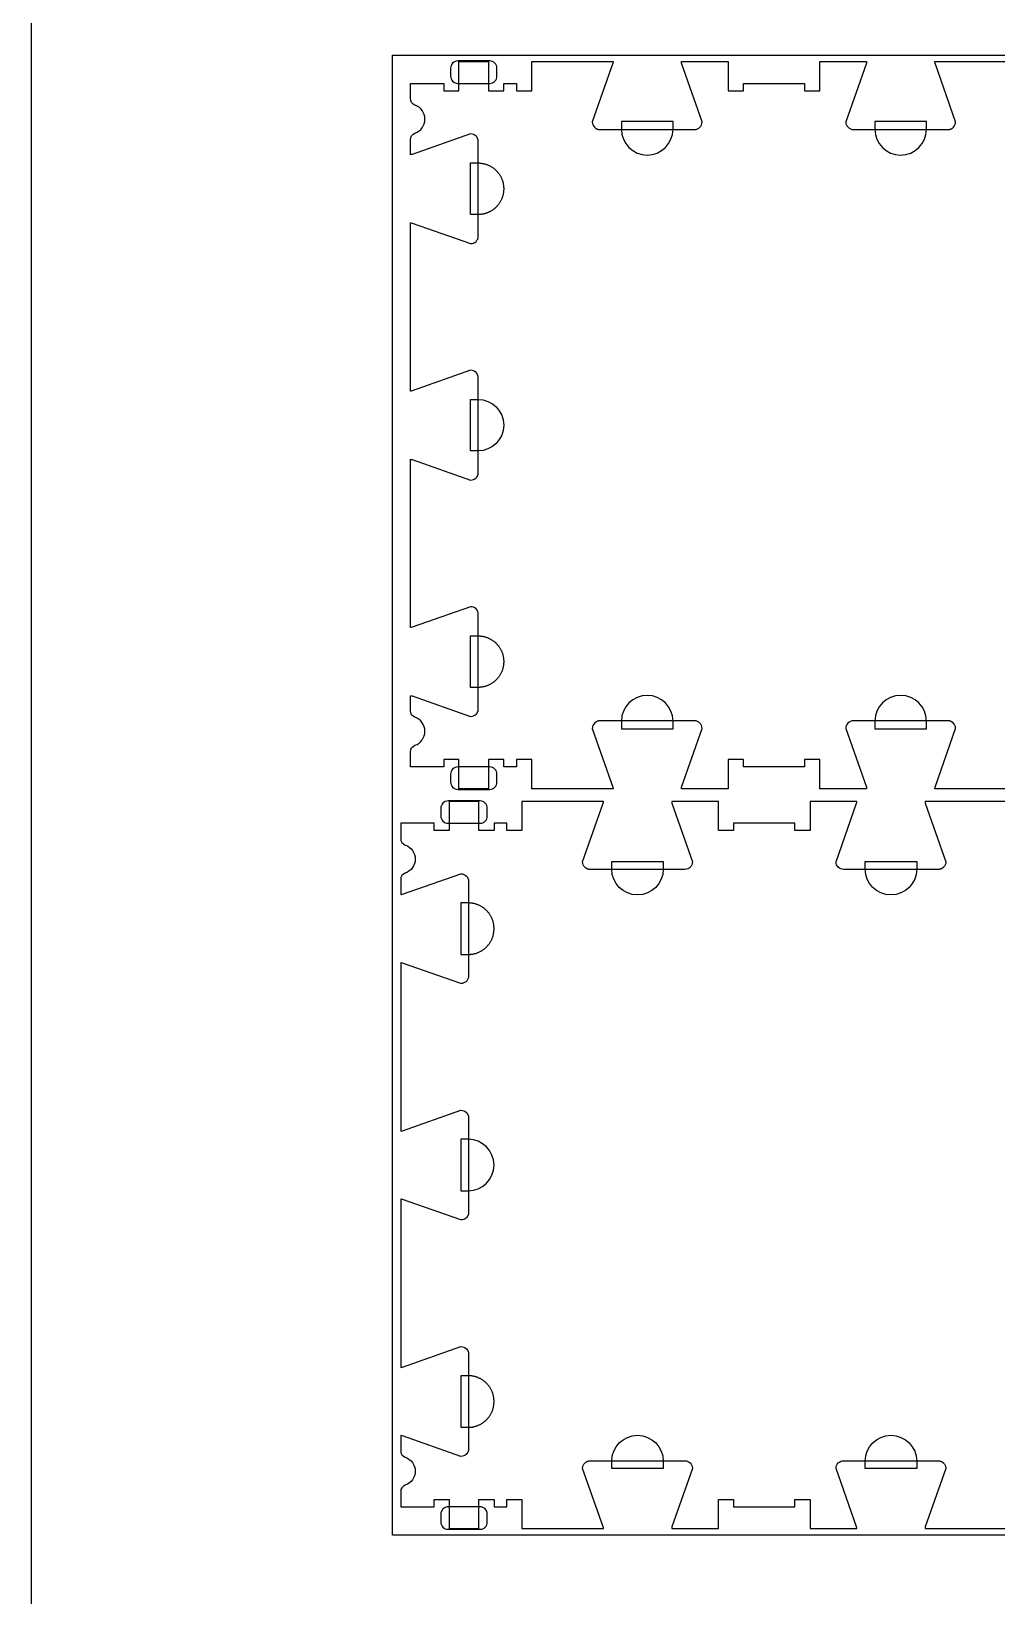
# Model space of a CAD drawing. Extents: x 0 to 4485, y 0 to 10771.
# Drawn here: x 0 to 796, y 5619 to 6909 of the extents above; entities that cross this region are included whole.
import ezdxf

# ---------------------------------------------------------------- set-up
doc = ezdxf.new("R2010")
doc.units = 0
for name, color, linetype in [('0_SHEET_SPRUCEPLY_2440X122', 1, 'CONTINUOUS'), ('4_ANYTOOL_CUTTHROUGH_OUTSI', 5, 'CONTINUOUS'), ('5_ANYTOOL_HALF_MILL_9MM_IN', 3, 'CONTINUOUS'), ('DONOTCUT', 7, 'CONTINUOUS')]:
    doc.layers.add(name, color=color, linetype=linetype)

msp = doc.modelspace()

# ---------------------------------------------------------------- linework, layer by layer
at = {"layer": '0_SHEET_SPRUCEPLY_2440X122'}
msp.add_lwpolyline([(2737.9, 6889.4), (2737.9, 5669.4), (297.9, 5669.4), (297.9, 6889.4)], close=True, dxfattribs=at)
at = {"layer": '4_ANYTOOL_CUTTHROUGH_OUTSI', "color": 5}
for points in [[(812, 6284.7), (744.8, 6284.7), (744.8, 6284.7, -0.061485), (745, 6286.1), (761.9, 6334.3), (761.9, 6334.4), (761.9, 6334.4), (761.9, 6334.4, 0.198912), (760.1, 6338.8), (760, 6338.9), (759.9, 6339), (759.8, 6339.1), (759.7, 6339.2), (759.5, 6339.3), (759.4, 6339.4), (759.3, 6339.5), (759.2, 6339.6), (759, 6339.7), (758.9, 6339.8), (758.8, 6339.9), (758.6, 6339.9), (758.5, 6340), (758.4, 6340.1), (758.2, 6340.1), (758.1, 6340.2), (757.9, 6340.3), (757.8, 6340.3), (757.6, 6340.4), (757.5, 6340.4), (757.3, 6340.4), (757.2, 6340.5), (757, 6340.5), (756.9, 6340.6), (756.7, 6340.6), (756.6, 6340.6), (756.4, 6340.6), (756.3, 6340.6), (756.1, 6340.7), (756, 6340.7), (755.8, 6340.7), (755.7, 6340.7), (677.7, 6340.7, 0.414214), (671.4, 6334.4), (671.4, 6334.4), (671.5, 6334.3), (688.4, 6286.1), (688.4, 6286.1, -0.061485), (688.6, 6284.7), (650, 6284.7), (650, 6308.7), (637.5, 6308.7), (637.5, 6302.7), (587, 6302.7), (587, 6308.7), (574.5, 6308.7), (574.5, 6284.7), (535.9, 6284.7), (535.9, 6284.7, -0.061485), (536.1, 6286.1), (553, 6334.3), (553, 6334.4), (553, 6334.4), (553, 6334.4, 0.414214), (546.8, 6340.7), (468.8, 6340.7), (468.6, 6340.7), (468.5, 6340.7), (468.3, 6340.7), (468.2, 6340.6), (468, 6340.6), (467.9, 6340.6), (467.7, 6340.6), (467.6, 6340.6), (467.4, 6340.5), (467.3, 6340.5), (467.1, 6340.4), (467, 6340.4), (466.8, 6340.4), (466.7, 6340.3), (466.5, 6340.3), (466.4, 6340.2), (466.2, 6340.1), (466.1, 6340.1), (466, 6340), (465.8, 6339.9), (465.7, 6339.9), (465.6, 6339.8), (465.4, 6339.7), (465.3, 6339.6), (465.2, 6339.5), (465.1, 6339.4), (464.9, 6339.3), (464.8, 6339.2), (464.7, 6339.1), (464.6, 6339), (464.5, 6338.9), (464.4, 6338.8, 0.198912), (462.5, 6334.4), (462.5, 6334.4), (462.5, 6334.3), (479.4, 6286.1), (479.4, 6286.1, -0.061485), (479.7, 6284.7), (412.5, 6284.7), (412.5, 6308.7), (400, 6308.7), (400, 6302.7), (389.5, 6302.7), (389.5, 6308.7), (377, 6308.7), (377, 6284.7), (352.5, 6284.7), (352.5, 6308.7), (340, 6308.7), (340, 6302.7), (312.5, 6302.7), (312.5, 6315.1), (312.5, 6315.1, -0.317837), (316.3, 6320.5, 0.707107), (316.3, 6343.6, -0.317837), (312.5, 6349), (312.5, 6361.4, -0.061485), (313.9, 6361.2), (362.2, 6344.3), (362.2, 6344.3), (362.2, 6344.3), (362.2, 6344.3, 0.198912), (366.7, 6346.1), (366.8, 6346.2), (366.9, 6346.3), (367, 6346.4), (367.1, 6346.5), (367.2, 6346.7), (367.2, 6346.8), (367.3, 6346.9), (367.4, 6347), (367.5, 6347.2), (367.6, 6347.3), (367.7, 6347.4), (367.7, 6347.6), (367.8, 6347.7), (367.9, 6347.8), (367.9, 6348), (368, 6348.1), (368.1, 6348.3), (368.1, 6348.4), (368.2, 6348.6), (368.2, 6348.7), (368.3, 6348.9), (368.3, 6349), (368.3, 6349.2), (368.4, 6349.3), (368.4, 6349.5), (368.4, 6349.6), (368.4, 6349.8), (368.5, 6349.9), (368.5, 6350.1), (368.5, 6350.2), (368.5, 6350.4), (368.5, 6350.5), (368.5, 6428.5, 0.414214), (362.2, 6434.8), (362.2, 6434.8), (362.2, 6434.8), (313.9, 6417.9), (313.9, 6417.9, -0.061485), (312.5, 6417.6), (312.5, 6556.3, -0.061485), (313.9, 6556.1), (362.2, 6539.2), (362.2, 6539.2), (362.2, 6539.2), (362.2, 6539.2, 0.198912), (366.7, 6541), (366.8, 6541.1), (366.9, 6541.2), (367, 6541.3), (367.1, 6541.4), (367.2, 6541.6), (367.2, 6541.7), (367.3, 6541.8), (367.4, 6541.9), (367.5, 6542.1), (367.6, 6542.2), (367.7, 6542.3), (367.7, 6542.5), (367.8, 6542.6), (367.9, 6542.7), (367.9, 6542.9), (368, 6543), (368.1, 6543.2), (368.1, 6543.3), (368.2, 6543.5), (368.2, 6543.6), (368.3, 6543.8), (368.3, 6543.9), (368.3, 6544.1), (368.4, 6544.2), (368.4, 6544.4), (368.4, 6544.5), (368.4, 6544.7), (368.5, 6544.8), (368.5, 6545), (368.5, 6545.1), (368.5, 6545.3), (368.5, 6545.4), (368.5, 6623.4), (368.5, 6623.6), (368.5, 6623.7), (368.5, 6623.9), (368.5, 6624), (368.4, 6624.2), (368.4, 6624.3), (368.4, 6624.5), (368.4, 6624.6), (368.3, 6624.8), (368.3, 6624.9), (368.3, 6625.1), (368.2, 6625.2), (368.2, 6625.4), (368.1, 6625.5), (368.1, 6625.7), (368, 6625.8), (367.9, 6626), (367.9, 6626.1), (367.8, 6626.2), (367.7, 6626.4), (367.7, 6626.5), (367.6, 6626.6), (367.5, 6626.8), (367.4, 6626.9), (367.3, 6627), (367.2, 6627.2), (367.2, 6627.3), (367.1, 6627.4), (367, 6627.5), (366.9, 6627.6), (366.8, 6627.7), (366.7, 6627.8, 0.198912), (362.2, 6629.7), (362.2, 6629.7), (362.2, 6629.7), (313.9, 6612.8), (313.9, 6612.8, -0.061485), (312.5, 6612.5), (312.5, 6751.2, -0.061485), (313.9, 6751), (362.2, 6734.1), (362.2, 6734.1), (362.2, 6734.1), (362.2, 6734.1, 0.414214), (368.5, 6740.3), (368.5, 6818.3), (368.5, 6818.5), (368.5, 6818.6), (368.5, 6818.8), (368.5, 6818.9), (368.4, 6819.1), (368.4, 6819.2), (368.4, 6819.4), (368.4, 6819.5), (368.3, 6819.7), (368.3, 6819.8), (368.3, 6820), (368.2, 6820.1), (368.2, 6820.3), (368.1, 6820.4), (368.1, 6820.6), (368, 6820.7), (367.9, 6820.9), (367.9, 6821), (367.8, 6821.1), (367.7, 6821.3), (367.7, 6821.4), (367.6, 6821.5), (367.5, 6821.7), (367.4, 6821.8), (367.3, 6821.9), (367.2, 6822.1), (367.2, 6822.2), (367.1, 6822.3), (367, 6822.4), (366.9, 6822.5), (366.8, 6822.6), (366.7, 6822.7, 0.198912), (362.2, 6824.6), (362.2, 6824.6), (362.2, 6824.6), (313.9, 6807.7), (313.9, 6807.7, -0.061485), (312.5, 6807.4), (312.5, 6819.8, -0.317837), (316.3, 6825.2, 0.707107), (316.3, 6848.3, -0.317837), (312.5, 6853.8), (312.5, 6866.2), (340, 6866.2), (340, 6860.2), (352.5, 6860.2), (352.5, 6884.2), (377, 6884.2), (377, 6860.2), (389.5, 6860.2), (389.5, 6866.2), (400, 6866.2), (400, 6860.2), (412.5, 6860.2), (412.5, 6884.2), (479.7, 6884.2), (479.7, 6884.2, -0.061485), (479.4, 6882.8), (462.5, 6834.5), (462.5, 6834.5), (462.5, 6834.4), (462.5, 6834.4, 0.198912), (464.4, 6830), (464.5, 6829.9), (464.6, 6829.8), (464.7, 6829.7), (464.8, 6829.6), (464.9, 6829.5), (465.1, 6829.4), (465.2, 6829.3), (465.3, 6829.2), (465.4, 6829.1), (465.6, 6829.1), (465.7, 6829), (465.8, 6828.9), (466, 6828.8), (466.1, 6828.8), (466.2, 6828.7), (466.4, 6828.6), (466.5, 6828.6), (466.7, 6828.5), (466.8, 6828.5), (467, 6828.4), (467.1, 6828.4), (467.3, 6828.4), (467.4, 6828.3), (467.6, 6828.3), (467.7, 6828.3), (467.9, 6828.2), (468, 6828.2), (468.2, 6828.2), (468.3, 6828.2), (468.5, 6828.2), (468.6, 6828.2), (468.8, 6828.2), (546.8, 6828.2, 0.414214), (553, 6834.4), (553, 6834.5), (553, 6834.5), (536.1, 6882.8), (536.1, 6882.8, -0.061485), (535.9, 6884.2), (574.5, 6884.2), (574.5, 6860.2), (574.7, 6860.2), (587, 6860.2), (587, 6866.2), (637.5, 6866.2), (637.5, 6860.2), (650, 6860.2), (650, 6884.2), (688.6, 6884.2), (688.6, 6884.2, -0.061485), (688.4, 6882.8), (671.5, 6834.5), (671.4, 6834.5), (671.4, 6834.4), (671.4, 6834.4, 0.414214), (677.7, 6828.2), (755.7, 6828.2), (755.8, 6828.2), (756, 6828.2), (756.1, 6828.2), (756.3, 6828.2), (756.4, 6828.2), (756.6, 6828.2), (756.7, 6828.3), (756.9, 6828.3), (757, 6828.3), (757.2, 6828.4), (757.3, 6828.4), (757.5, 6828.4), (757.6, 6828.5), (757.8, 6828.5), (757.9, 6828.6), (758.1, 6828.6), (758.2, 6828.7), (758.4, 6828.8), (758.5, 6828.8), (758.6, 6828.9), (758.8, 6829), (758.9, 6829.1), (759, 6829.1), (759.2, 6829.2), (759.3, 6829.3), (759.4, 6829.4), (759.5, 6829.5), (759.7, 6829.6), (759.8, 6829.7), (759.9, 6829.8), (760, 6829.9), (760.1, 6830, 0.198912), (761.9, 6834.4), (761.9, 6834.5), (761.9, 6834.5), (745, 6882.8), (745, 6882.8, -0.061485), (744.8, 6884.2), (762.2, 6884.2), (812, 6884.2)], [(804, 6274.2), (736.8, 6274.2), (736.8, 6274.2, 0.061485), (737, 6272.8), (753.9, 6224.5), (753.9, 6224.5), (753.9, 6224.4), (753.9, 6224.4, -0.198912), (752.1, 6220), (752, 6219.9), (751.9, 6219.8), (751.8, 6219.7), (751.7, 6219.6), (751.5, 6219.5), (751.4, 6219.4), (751.3, 6219.3), (751.2, 6219.2), (751, 6219.1), (750.9, 6219.1), (750.8, 6219), (750.6, 6218.9), (750.5, 6218.8), (750.4, 6218.8), (750.2, 6218.7), (750.1, 6218.6), (749.9, 6218.6), (749.8, 6218.5), (749.6, 6218.5), (749.5, 6218.4), (749.3, 6218.4), (749.2, 6218.4), (749, 6218.3), (748.9, 6218.3), (748.7, 6218.3), (748.6, 6218.2), (748.4, 6218.2), (748.3, 6218.2), (748.1, 6218.2), (748, 6218.2), (747.8, 6218.2), (747.7, 6218.2), (669.7, 6218.2, -0.414214), (663.4, 6224.4), (663.4, 6224.5), (663.5, 6224.5), (680.4, 6272.8), (680.4, 6272.8, 0.061485), (680.6, 6274.2), (642, 6274.2), (642, 6250.4), (642, 6250.2), (641.7, 6250.2), (629.5, 6250.2), (629.5, 6256.2), (579, 6256.2), (579, 6250.2), (578.7, 6250.2), (566.5, 6250.2), (566.5, 6274.2), (527.9, 6274.2), (527.9, 6274.2, 0.061485), (528.1, 6272.8), (545, 6224.5), (545, 6224.5), (545, 6224.4), (545, 6224.4, -0.414214), (538.8, 6218.2), (460.8, 6218.2), (460.6, 6218.2), (460.5, 6218.2), (460.3, 6218.2), (460.2, 6218.2), (460, 6218.2), (459.9, 6218.2), (459.7, 6218.3), (459.6, 6218.3), (459.4, 6218.3), (459.3, 6218.4), (459.1, 6218.4), (459, 6218.4), (458.8, 6218.5), (458.7, 6218.5), (458.5, 6218.6), (458.4, 6218.6), (458.2, 6218.7), (458.1, 6218.8), (458, 6218.8), (457.8, 6218.9), (457.7, 6219), (457.6, 6219.1), (457.4, 6219.1), (457.3, 6219.2), (457.2, 6219.3), (457.1, 6219.4), (456.9, 6219.5), (456.8, 6219.6), (456.7, 6219.7), (456.6, 6219.8), (456.5, 6219.9), (456.4, 6220, -0.198912), (454.5, 6224.4), (454.5, 6224.5), (454.5, 6224.5), (471.4, 6272.8), (471.4, 6272.8, 0.061485), (471.7, 6274.2), (404.5, 6274.2), (404.5, 6250.2), (392, 6250.2), (392, 6256.2), (381.5, 6256.2), (381.5, 6250.2), (369, 6250.2), (369, 6274.2), (344.5, 6274.2), (344.5, 6250.2), (332.2, 6250.2), (332, 6250.2), (332, 6256.2), (304.5, 6256.2), (304.5, 6243.8), (304.5, 6243.8, 0.317837), (308.3, 6238.3, -0.707107), (308.3, 6215.2, 0.317837), (304.5, 6209.8), (304.5, 6197.4, 0.061485), (305.9, 6197.7), (354.2, 6214.6), (354.2, 6214.6), (354.2, 6214.6), (354.2, 6214.6, -0.198912), (358.7, 6212.7), (358.8, 6212.6), (358.9, 6212.5), (359, 6212.4), (359.1, 6212.3), (359.2, 6212.2), (359.2, 6212.1), (359.3, 6211.9), (359.4, 6211.8), (359.5, 6211.7), (359.6, 6211.5), (359.7, 6211.4), (359.7, 6211.3), (359.8, 6211.1), (359.9, 6211), (359.9, 6210.9), (360, 6210.7), (360.1, 6210.6), (360.1, 6210.4), (360.2, 6210.3), (360.2, 6210.1), (360.3, 6210), (360.3, 6209.8), (360.3, 6209.7), (360.4, 6209.5), (360.4, 6209.4), (360.4, 6209.2), (360.4, 6209.1), (360.5, 6208.9), (360.5, 6208.8), (360.5, 6208.6), (360.5, 6208.5), (360.5, 6208.3), (360.5, 6130.3, -0.414214), (354.2, 6124.1), (354.2, 6124.1), (354.2, 6124.1), (305.9, 6141), (305.9, 6141, 0.061485), (304.5, 6141.2), (304.5, 6002.5, 0.061485), (305.9, 6002.8), (354.2, 6019.7), (354.2, 6019.7), (354.2, 6019.7), (354.2, 6019.7, -0.198912), (358.7, 6017.8), (358.8, 6017.7), (358.9, 6017.6), (359, 6017.5), (359.1, 6017.4), (359.2, 6017.3), (359.2, 6017.2), (359.3, 6017), (359.4, 6016.9), (359.5, 6016.8), (359.6, 6016.6), (359.7, 6016.5), (359.7, 6016.4), (359.8, 6016.2), (359.9, 6016.1), (359.9, 6016), (360, 6015.8), (360.1, 6015.7), (360.1, 6015.5), (360.2, 6015.4), (360.2, 6015.2), (360.3, 6015.1), (360.3, 6014.9), (360.3, 6014.8), (360.4, 6014.6), (360.4, 6014.5), (360.4, 6014.3), (360.4, 6014.2), (360.5, 6014), (360.5, 6013.9), (360.5, 6013.7), (360.5, 6013.6), (360.5, 6013.4), (360.5, 5935.4), (360.5, 5935.3), (360.5, 5935.1), (360.5, 5935), (360.5, 5934.8), (360.4, 5934.7), (360.4, 5934.5), (360.4, 5934.4), (360.4, 5934.2), (360.3, 5934.1), (360.3, 5933.9), (360.3, 5933.8), (360.2, 5933.6), (360.2, 5933.5), (360.1, 5933.3), (360.1, 5933.2), (360, 5933), (359.9, 5932.9), (359.9, 5932.7), (359.8, 5932.6), (359.7, 5932.5), (359.7, 5932.3), (359.6, 5932.2), (359.5, 5932.1), (359.4, 5931.9), (359.3, 5931.8), (359.2, 5931.7), (359.2, 5931.6), (359.1, 5931.4), (359, 5931.3), (358.9, 5931.2), (358.8, 5931.1), (358.7, 5931, -0.198912), (354.2, 5929.2), (354.2, 5929.2), (354.2, 5929.2), (305.9, 5946.1), (305.9, 5946.1, 0.061485), (304.5, 5946.3), (304.5, 5807.6, 0.061485), (305.9, 5807.9), (354.2, 5824.8), (354.2, 5824.8), (354.2, 5824.8), (354.2, 5824.8, -0.414214), (360.5, 5818.5), (360.5, 5740.5), (360.5, 5740.4), (360.5, 5740.2), (360.5, 5740.1), (360.5, 5739.9), (360.4, 5739.8), (360.4, 5739.6), (360.4, 5739.5), (360.4, 5739.3), (360.3, 5739.2), (360.3, 5739), (360.3, 5738.9), (360.2, 5738.7), (360.2, 5738.6), (360.1, 5738.4), (360.1, 5738.3), (360, 5738.1), (359.9, 5738), (359.9, 5737.8), (359.8, 5737.7), (359.7, 5737.6), (359.7, 5737.4), (359.6, 5737.3), (359.5, 5737.2), (359.4, 5737), (359.3, 5736.9), (359.2, 5736.8), (359.2, 5736.7), (359.1, 5736.5), (359, 5736.4), (358.9, 5736.3), (358.8, 5736.2), (358.7, 5736.1, -0.198912), (354.2, 5734.3), (354.2, 5734.3), (354.2, 5734.3), (305.9, 5751.2), (305.9, 5751.2, 0.061485), (304.5, 5751.4), (304.5, 5739, 0.317837), (308.3, 5733.6, -0.707107), (308.3, 5710.5, 0.317837), (304.5, 5705.1), (304.5, 5692.7), (332, 5692.7), (332, 5698.7), (344.2, 5698.7), (344.5, 5698.7), (344.5, 5674.7), (369, 5674.7), (369, 5698.7), (381.2, 5698.7), (381.5, 5698.7), (381.5, 5692.7), (392, 5692.7), (392, 5698.7), (404.5, 5698.7), (404.5, 5674.7), (471.7, 5674.7), (471.7, 5674.7, 0.061485), (471.4, 5676.1), (454.5, 5724.3), (454.5, 5724.4), (454.5, 5724.4), (454.5, 5724.4, -0.198912), (456.4, 5728.8), (456.5, 5728.9), (456.6, 5729), (456.7, 5729.1), (456.8, 5729.2), (456.9, 5729.3), (457.1, 5729.4), (457.2, 5729.5), (457.3, 5729.6), (457.4, 5729.7), (457.6, 5729.8), (457.7, 5729.9), (457.8, 5729.9), (458, 5730), (458.1, 5730.1), (458.2, 5730.1), (458.4, 5730.2), (458.5, 5730.3), (458.7, 5730.3), (458.8, 5730.4), (459, 5730.4), (459.1, 5730.4), (459.3, 5730.5), (459.4, 5730.5), (459.6, 5730.6), (459.7, 5730.6), (459.9, 5730.6), (460, 5730.6), (460.2, 5730.6), (460.3, 5730.7), (460.5, 5730.7), (460.6, 5730.7), (460.8, 5730.7), (538.8, 5730.7, -0.414214), (545, 5724.4), (545, 5724.4), (545, 5724.3), (528.1, 5676.1), (528.1, 5676.1, 0.061485), (527.9, 5674.7), (566.5, 5674.7), (566.5, 5698.7), (579, 5698.7), (579, 5692.7), (629.5, 5692.7), (629.5, 5698.7), (642, 5698.7), (642, 5674.7), (680.6, 5674.7), (680.6, 5674.7, 0.061485), (680.4, 5676.1), (663.5, 5724.3), (663.4, 5724.4), (663.4, 5724.4), (663.4, 5724.4, -0.414214), (669.7, 5730.7), (747.7, 5730.7), (747.8, 5730.7), (748, 5730.7), (748.1, 5730.7), (748.3, 5730.6), (748.4, 5730.6), (748.6, 5730.6), (748.7, 5730.6), (748.9, 5730.6), (749, 5730.5), (749.2, 5730.5), (749.3, 5730.4), (749.5, 5730.4), (749.6, 5730.4), (749.8, 5730.3), (749.9, 5730.3), (750.1, 5730.2), (750.2, 5730.1), (750.4, 5730.1), (750.5, 5730), (750.6, 5729.9), (750.8, 5729.9), (750.9, 5729.8), (751, 5729.7), (751.2, 5729.6), (751.3, 5729.5), (751.4, 5729.4), (751.5, 5729.3), (751.7, 5729.2), (751.8, 5729.1), (751.9, 5729), (752, 5728.9), (752.1, 5728.8, -0.198912), (753.9, 5724.4), (753.9, 5724.4), (753.9, 5724.3), (737, 5676.1), (737, 5676.1, 0.061485), (736.8, 5674.7), (754.2, 5674.7), (804, 5674.7)]]:
    msp.add_lwpolyline(points, format="xyb", dxfattribs=at)
at = {"layer": '5_ANYTOOL_HALF_MILL_9MM_IN'}
for points in [[(351.6, 6884.7, 0.414214), (345.6, 6878.7), (345.6, 6872.2, 0.414214), (351.6, 6866.2), (377.9, 6866.2, 0.414214), (383.9, 6872.2), (383.9, 6878.7, 0.414214), (377.9, 6884.7)], [(486.5, 6828.4, 1), (529, 6828.4), (529, 6828.7), (529, 6834.7), (486.5, 6834.7), (486.5, 6828.7), (486.5, 6828.4)], [(695.4, 6828.4, 1), (737.9, 6828.4), (737.9, 6828.7), (737.9, 6834.7), (695.4, 6834.7), (695.4, 6828.7), (695.4, 6828.4)], [(368.2, 6605.7, -1), (368.2, 6563.2), (368, 6563.2), (362, 6563.2), (362, 6605.7), (368, 6605.7), (368.2, 6605.7)], [(529, 6340.4, 1), (486.5, 6340.4), (486.5, 6340.2), (486.5, 6334.2), (529, 6334.2), (529, 6340.2), (529, 6340.4)], [(737.9, 6340.4, 1), (695.4, 6340.4), (695.4, 6340.2), (695.4, 6334.2), (737.9, 6334.2), (737.9, 6340.2), (737.9, 6340.4)], [(351.6, 6302.7, 0.414214), (345.6, 6296.7), (345.6, 6290.2, 0.414214), (351.6, 6284.2), (377.9, 6284.2, 0.414214), (383.9, 6290.2), (383.9, 6296.7, 0.414214), (377.9, 6302.7)], [(343.6, 6274.7, 0.414214), (337.6, 6268.7), (337.6, 6262.2, 0.414214), (343.6, 6256.2), (369.9, 6256.2, 0.414214), (375.9, 6262.2), (375.9, 6268.7, 0.414214), (369.9, 6274.7)], [(521, 6218.4, -1), (478.5, 6218.4), (478.5, 6218.7), (478.5, 6224.7), (521, 6224.7), (521, 6218.7), (521, 6218.4)], [(729.9, 6218.4, -1), (687.4, 6218.4), (687.4, 6218.7), (687.4, 6224.7), (729.9, 6224.7), (729.9, 6218.7), (729.9, 6218.4)], [(360.2, 5953.2, 1), (360.2, 5995.7), (360, 5995.7), (354, 5995.7), (354, 5953.2), (360, 5953.2), (360.2, 5953.2)], [(478.5, 5730.4, -1), (521, 5730.4), (521, 5730.2), (521, 5724.2), (478.5, 5724.2), (478.5, 5730.2), (478.5, 5730.4)], [(687.4, 5730.4, -1), (729.9, 5730.4), (729.9, 5730.2), (729.9, 5724.2), (687.4, 5724.2), (687.4, 5730.2), (687.4, 5730.4)], [(343.6, 5692.7, 0.414214), (337.6, 5686.7), (337.6, 5680.2, 0.414214), (343.6, 5674.2), (369.9, 5674.2, 0.414214), (375.9, 5680.2), (375.9, 5686.7, 0.414214), (369.9, 5692.7)]]:
    msp.add_lwpolyline(points, format="xyb", close=True, dxfattribs=at)
for points in [[(368.2, 6800.6), (368.7, 6800.6), (369.2, 6800.6), (369.7, 6800.5), (370.1, 6800.5), (370.6, 6800.4), (371.1, 6800.4), (371.6, 6800.3), (372.1, 6800.2), (372.6, 6800.1), (373.1, 6800), (373.6, 6799.9), (374.1, 6799.8), (374.6, 6799.6), (375.1, 6799.4), (375.6, 6799.3), (376.1, 6799.1), (376.5, 6798.9), (377, 6798.7), (377.5, 6798.4), (378, 6798.2), (378.5, 6797.9), (378.9, 6797.7), (379.4, 6797.4), (379.9, 6797.1), (380.3, 6796.8), (380.8, 6796.5), (381.2, 6796.2), (381.6, 6795.8), (382.1, 6795.5), (382.5, 6795.1), (382.9, 6794.7), (383.3, 6794.3), (383.6, 6794), (384, 6793.6), (384.4, 6793.1), (384.7, 6792.7), (385.1, 6792.3), (385.4, 6791.8), (385.7, 6791.4), (386, 6791), (386.3, 6790.5), (386.6, 6790), (386.9, 6789.6), (387.1, 6789.1), (387.4, 6788.6), (387.6, 6788.1), (387.8, 6787.6), (388, 6787.1), (388.2, 6786.7), (388.4, 6786.2), (388.5, 6785.7), (388.7, 6785.2), (388.8, 6784.7), (388.9, 6784.2), (389, 6783.7), (389.1, 6783.2), (389.2, 6782.7), (389.3, 6782.2), (389.4, 6781.7), (389.4, 6781.2), (389.4, 6780.7), (389.5, 6780.3), (389.5, 6779.8), (389.5, 6779.3), (389.5, 6778.9), (389.5, 6778.4), (389.4, 6777.9), (389.4, 6777.4), (389.4, 6776.9), (389.3, 6776.4), (389.2, 6775.9), (389.1, 6775.5), (389, 6775), (388.9, 6774.5), (388.8, 6774), (388.7, 6773.5), (388.5, 6773), (388.4, 6772.5), (388.2, 6772), (388, 6771.5), (387.8, 6771), (387.6, 6770.5), (387.4, 6770), (387.1, 6769.6), (386.9, 6769.1), (386.6, 6768.6), (386.3, 6768.2), (386, 6767.7), (385.7, 6767.2), (385.4, 6766.8), (385.1, 6766.4), (384.7, 6765.9), (384.4, 6765.5), (384, 6765.1), (383.6, 6764.7), (383.3, 6764.3), (382.9, 6763.9), (382.5, 6763.5), (382.1, 6763.2), (381.6, 6762.8), (381.2, 6762.5), (380.8, 6762.2), (380.3, 6761.8), (379.9, 6761.5), (379.4, 6761.2), (378.9, 6761), (378.5, 6760.7), (378, 6760.4), (377.5, 6760.2), (377, 6760), (376.5, 6759.8), (376.1, 6759.6), (375.6, 6759.4), (375.1, 6759.2), (374.6, 6759), (374.1, 6758.9), (373.6, 6758.8), (373.1, 6758.6), (372.6, 6758.5), (372.1, 6758.4), (371.6, 6758.3), (371.1, 6758.3), (370.6, 6758.2), (370.1, 6758.2), (369.7, 6758.1), (369.2, 6758.1), (368.7, 6758.1), (368.2, 6758.1), (368, 6758.1), (362, 6758.1), (362, 6800.6), (368, 6800.6), (368.2, 6800.6)], [(368.2, 6410.8), (368.7, 6410.8), (369.2, 6410.8), (369.7, 6410.7), (370.1, 6410.7), (370.6, 6410.6), (371.1, 6410.6), (371.6, 6410.5), (372.1, 6410.4), (372.6, 6410.3), (373.1, 6410.2), (373.6, 6410.1), (374.1, 6410), (374.6, 6409.8), (375.1, 6409.6), (375.6, 6409.5), (376.1, 6409.3), (376.5, 6409.1), (377, 6408.9), (377.5, 6408.6), (378, 6408.4), (378.5, 6408.1), (378.9, 6407.9), (379.4, 6407.6), (379.9, 6407.3), (380.3, 6407), (380.8, 6406.7), (381.2, 6406.4), (381.6, 6406), (382.1, 6405.7), (382.5, 6405.3), (382.9, 6404.9), (383.3, 6404.5), (383.6, 6404.2), (384, 6403.8), (384.4, 6403.3), (384.7, 6402.9), (385.1, 6402.5), (385.4, 6402), (385.7, 6401.6), (386, 6401.2), (386.3, 6400.7), (386.6, 6400.2), (386.9, 6399.8), (387.1, 6399.3), (387.4, 6398.8), (387.6, 6398.3), (387.8, 6397.8), (388, 6397.3), (388.2, 6396.9), (388.4, 6396.4), (388.5, 6395.9), (388.7, 6395.4), (388.8, 6394.9), (388.9, 6394.4), (389, 6393.9), (389.1, 6393.4), (389.2, 6392.9), (389.3, 6392.4), (389.4, 6391.9), (389.4, 6391.4), (389.4, 6390.9), (389.5, 6390.5), (389.5, 6390), (389.5, 6389.5), (389.5, 6389.1), (389.5, 6388.6), (389.4, 6388.1), (389.4, 6387.6), (389.4, 6387.1), (389.3, 6386.6), (389.2, 6386.1), (389.1, 6385.7), (389, 6385.2), (388.9, 6384.7), (388.8, 6384.2), (388.7, 6383.7), (388.5, 6383.2), (388.4, 6382.7), (388.2, 6382.2), (388, 6381.7), (387.8, 6381.2), (387.6, 6380.7), (387.4, 6380.2), (387.1, 6379.8), (386.9, 6379.3), (386.6, 6378.8), (386.3, 6378.4), (386, 6377.9), (385.7, 6377.4), (385.4, 6377), (385.1, 6376.6), (384.7, 6376.1), (384.4, 6375.7), (384, 6375.3), (383.6, 6374.9), (383.3, 6374.5), (382.9, 6374.1), (382.5, 6373.7), (382.1, 6373.4), (381.6, 6373), (381.2, 6372.7), (380.8, 6372.4), (380.3, 6372), (379.9, 6371.7), (379.4, 6371.4), (378.9, 6371.2), (378.5, 6370.9), (378, 6370.6), (377.5, 6370.4), (377, 6370.2), (376.5, 6370), (376.1, 6369.8), (375.6, 6369.6), (375.1, 6369.4), (374.6, 6369.2), (374.1, 6369.1), (373.6, 6369), (373.1, 6368.8), (372.6, 6368.7), (372.1, 6368.6), (371.6, 6368.5), (371.1, 6368.5), (370.6, 6368.4), (370.1, 6368.4), (369.7, 6368.3), (369.2, 6368.3), (368.7, 6368.3), (368.2, 6368.3), (368, 6368.3), (362, 6368.3), (362, 6410.8), (368, 6410.8), (368.2, 6410.8)], [(360.2, 6148.1), (360.7, 6148.1), (361.2, 6148.1), (361.7, 6148.1), (362.1, 6148.2), (362.6, 6148.2), (363.1, 6148.3), (363.6, 6148.3), (364.1, 6148.4), (364.6, 6148.5), (365.1, 6148.6), (365.6, 6148.8), (366.1, 6148.9), (366.6, 6149), (367.1, 6149.2), (367.6, 6149.4), (368.1, 6149.6), (368.5, 6149.8), (369, 6150), (369.5, 6150.2), (370, 6150.4), (370.5, 6150.7), (370.9, 6151), (371.4, 6151.2), (371.9, 6151.5), (372.3, 6151.8), (372.8, 6152.2), (373.2, 6152.5), (373.6, 6152.8), (374.1, 6153.2), (374.5, 6153.5), (374.9, 6153.9), (375.3, 6154.3), (375.6, 6154.7), (376, 6155.1), (376.4, 6155.5), (376.7, 6155.9), (377.1, 6156.4), (377.4, 6156.8), (377.7, 6157.2), (378, 6157.7), (378.3, 6158.2), (378.6, 6158.6), (378.9, 6159.1), (379.1, 6159.6), (379.4, 6160), (379.6, 6160.5), (379.8, 6161), (380, 6161.5), (380.2, 6162), (380.4, 6162.5), (380.5, 6163), (380.7, 6163.5), (380.8, 6164), (380.9, 6164.5), (381, 6165), (381.1, 6165.5), (381.2, 6165.9), (381.3, 6166.4), (381.4, 6166.9), (381.4, 6167.4), (381.4, 6167.9), (381.5, 6168.4), (381.5, 6168.9), (381.5, 6169.3), (381.5, 6169.8), (381.5, 6170.3), (381.4, 6170.7), (381.4, 6171.2), (381.4, 6171.7), (381.3, 6172.2), (381.2, 6172.7), (381.1, 6173.2), (381, 6173.7), (380.9, 6174.2), (380.8, 6174.7), (380.7, 6175.2), (380.5, 6175.7), (380.4, 6176.2), (380.2, 6176.7), (380, 6177.1), (379.8, 6177.6), (379.6, 6178.1), (379.4, 6178.6), (379.1, 6179.1), (378.9, 6179.6), (378.6, 6180), (378.3, 6180.5), (378, 6181), (377.7, 6181.4), (377.4, 6181.8), (377.1, 6182.3), (376.7, 6182.7), (376.4, 6183.1), (376, 6183.6), (375.6, 6184), (375.3, 6184.3), (374.9, 6184.7), (374.5, 6185.1), (374.1, 6185.5), (373.6, 6185.8), (373.2, 6186.2), (372.8, 6186.5), (372.3, 6186.8), (371.9, 6187.1), (371.4, 6187.4), (370.9, 6187.7), (370.5, 6187.9), (370, 6188.2), (369.5, 6188.4), (369, 6188.7), (368.5, 6188.9), (368.1, 6189.1), (367.6, 6189.3), (367.1, 6189.4), (366.6, 6189.6), (366.1, 6189.8), (365.6, 6189.9), (365.1, 6190), (364.6, 6190.1), (364.1, 6190.2), (363.6, 6190.3), (363.1, 6190.4), (362.6, 6190.4), (362.1, 6190.5), (361.7, 6190.5), (361.2, 6190.6), (360.7, 6190.6), (360.2, 6190.6), (360, 6190.6), (354, 6190.6), (354, 6148.1), (360, 6148.1), (360.2, 6148.1)], [(360.2, 5758.3), (360.7, 5758.3), (361.2, 5758.3), (361.7, 5758.3), (362.1, 5758.4), (362.6, 5758.4), (363.1, 5758.5), (363.6, 5758.5), (364.1, 5758.6), (364.6, 5758.7), (365.1, 5758.8), (365.6, 5759), (366.1, 5759.1), (366.6, 5759.2), (367.1, 5759.4), (367.6, 5759.6), (368.1, 5759.8), (368.5, 5760), (369, 5760.2), (369.5, 5760.4), (370, 5760.6), (370.5, 5760.9), (370.9, 5761.2), (371.4, 5761.4), (371.9, 5761.7), (372.3, 5762), (372.8, 5762.4), (373.2, 5762.7), (373.6, 5763), (374.1, 5763.4), (374.5, 5763.7), (374.9, 5764.1), (375.3, 5764.5), (375.6, 5764.9), (376, 5765.3), (376.4, 5765.7), (376.7, 5766.1), (377.1, 5766.6), (377.4, 5767), (377.7, 5767.4), (378, 5767.9), (378.3, 5768.4), (378.6, 5768.8), (378.9, 5769.3), (379.1, 5769.8), (379.4, 5770.2), (379.6, 5770.7), (379.8, 5771.2), (380, 5771.7), (380.2, 5772.2), (380.4, 5772.7), (380.5, 5773.2), (380.7, 5773.7), (380.8, 5774.2), (380.9, 5774.7), (381, 5775.2), (381.1, 5775.7), (381.2, 5776.1), (381.3, 5776.6), (381.4, 5777.1), (381.4, 5777.6), (381.4, 5778.1), (381.5, 5778.6), (381.5, 5779.1), (381.5, 5779.5), (381.5, 5780), (381.5, 5780.5), (381.4, 5780.9), (381.4, 5781.4), (381.4, 5781.9), (381.3, 5782.4), (381.2, 5782.9), (381.1, 5783.4), (381, 5783.9), (380.9, 5784.4), (380.8, 5784.9), (380.7, 5785.4), (380.5, 5785.9), (380.4, 5786.4), (380.2, 5786.9), (380, 5787.3), (379.8, 5787.8), (379.6, 5788.3), (379.4, 5788.8), (379.1, 5789.3), (378.9, 5789.8), (378.6, 5790.2), (378.3, 5790.7), (378, 5791.2), (377.7, 5791.6), (377.4, 5792), (377.1, 5792.5), (376.7, 5792.9), (376.4, 5793.3), (376, 5793.8), (375.6, 5794.2), (375.3, 5794.5), (374.9, 5794.9), (374.5, 5795.3), (374.1, 5795.7), (373.6, 5796), (373.2, 5796.4), (372.8, 5796.7), (372.3, 5797), (371.9, 5797.3), (371.4, 5797.6), (370.9, 5797.9), (370.5, 5798.1), (370, 5798.4), (369.5, 5798.6), (369, 5798.9), (368.5, 5799.1), (368.1, 5799.3), (367.6, 5799.5), (367.1, 5799.6), (366.6, 5799.8), (366.1, 5800), (365.6, 5800.1), (365.1, 5800.2), (364.6, 5800.3), (364.1, 5800.4), (363.6, 5800.5), (363.1, 5800.6), (362.6, 5800.6), (362.1, 5800.7), (361.7, 5800.7), (361.2, 5800.8), (360.7, 5800.8), (360.2, 5800.8), (360, 5800.8), (354, 5800.8), (354, 5758.3), (360, 5758.3), (360.2, 5758.3)]]:
    msp.add_lwpolyline(points, close=True, dxfattribs=at)
at = {"layer": 'DONOTCUT'}
msp.add_lwpolyline([(0, 0), (3183.4, 0), (3183.4, 7593.4), (0, 7593.4)], close=True, dxfattribs=at)

doc.saveas('drawing.dxf')
